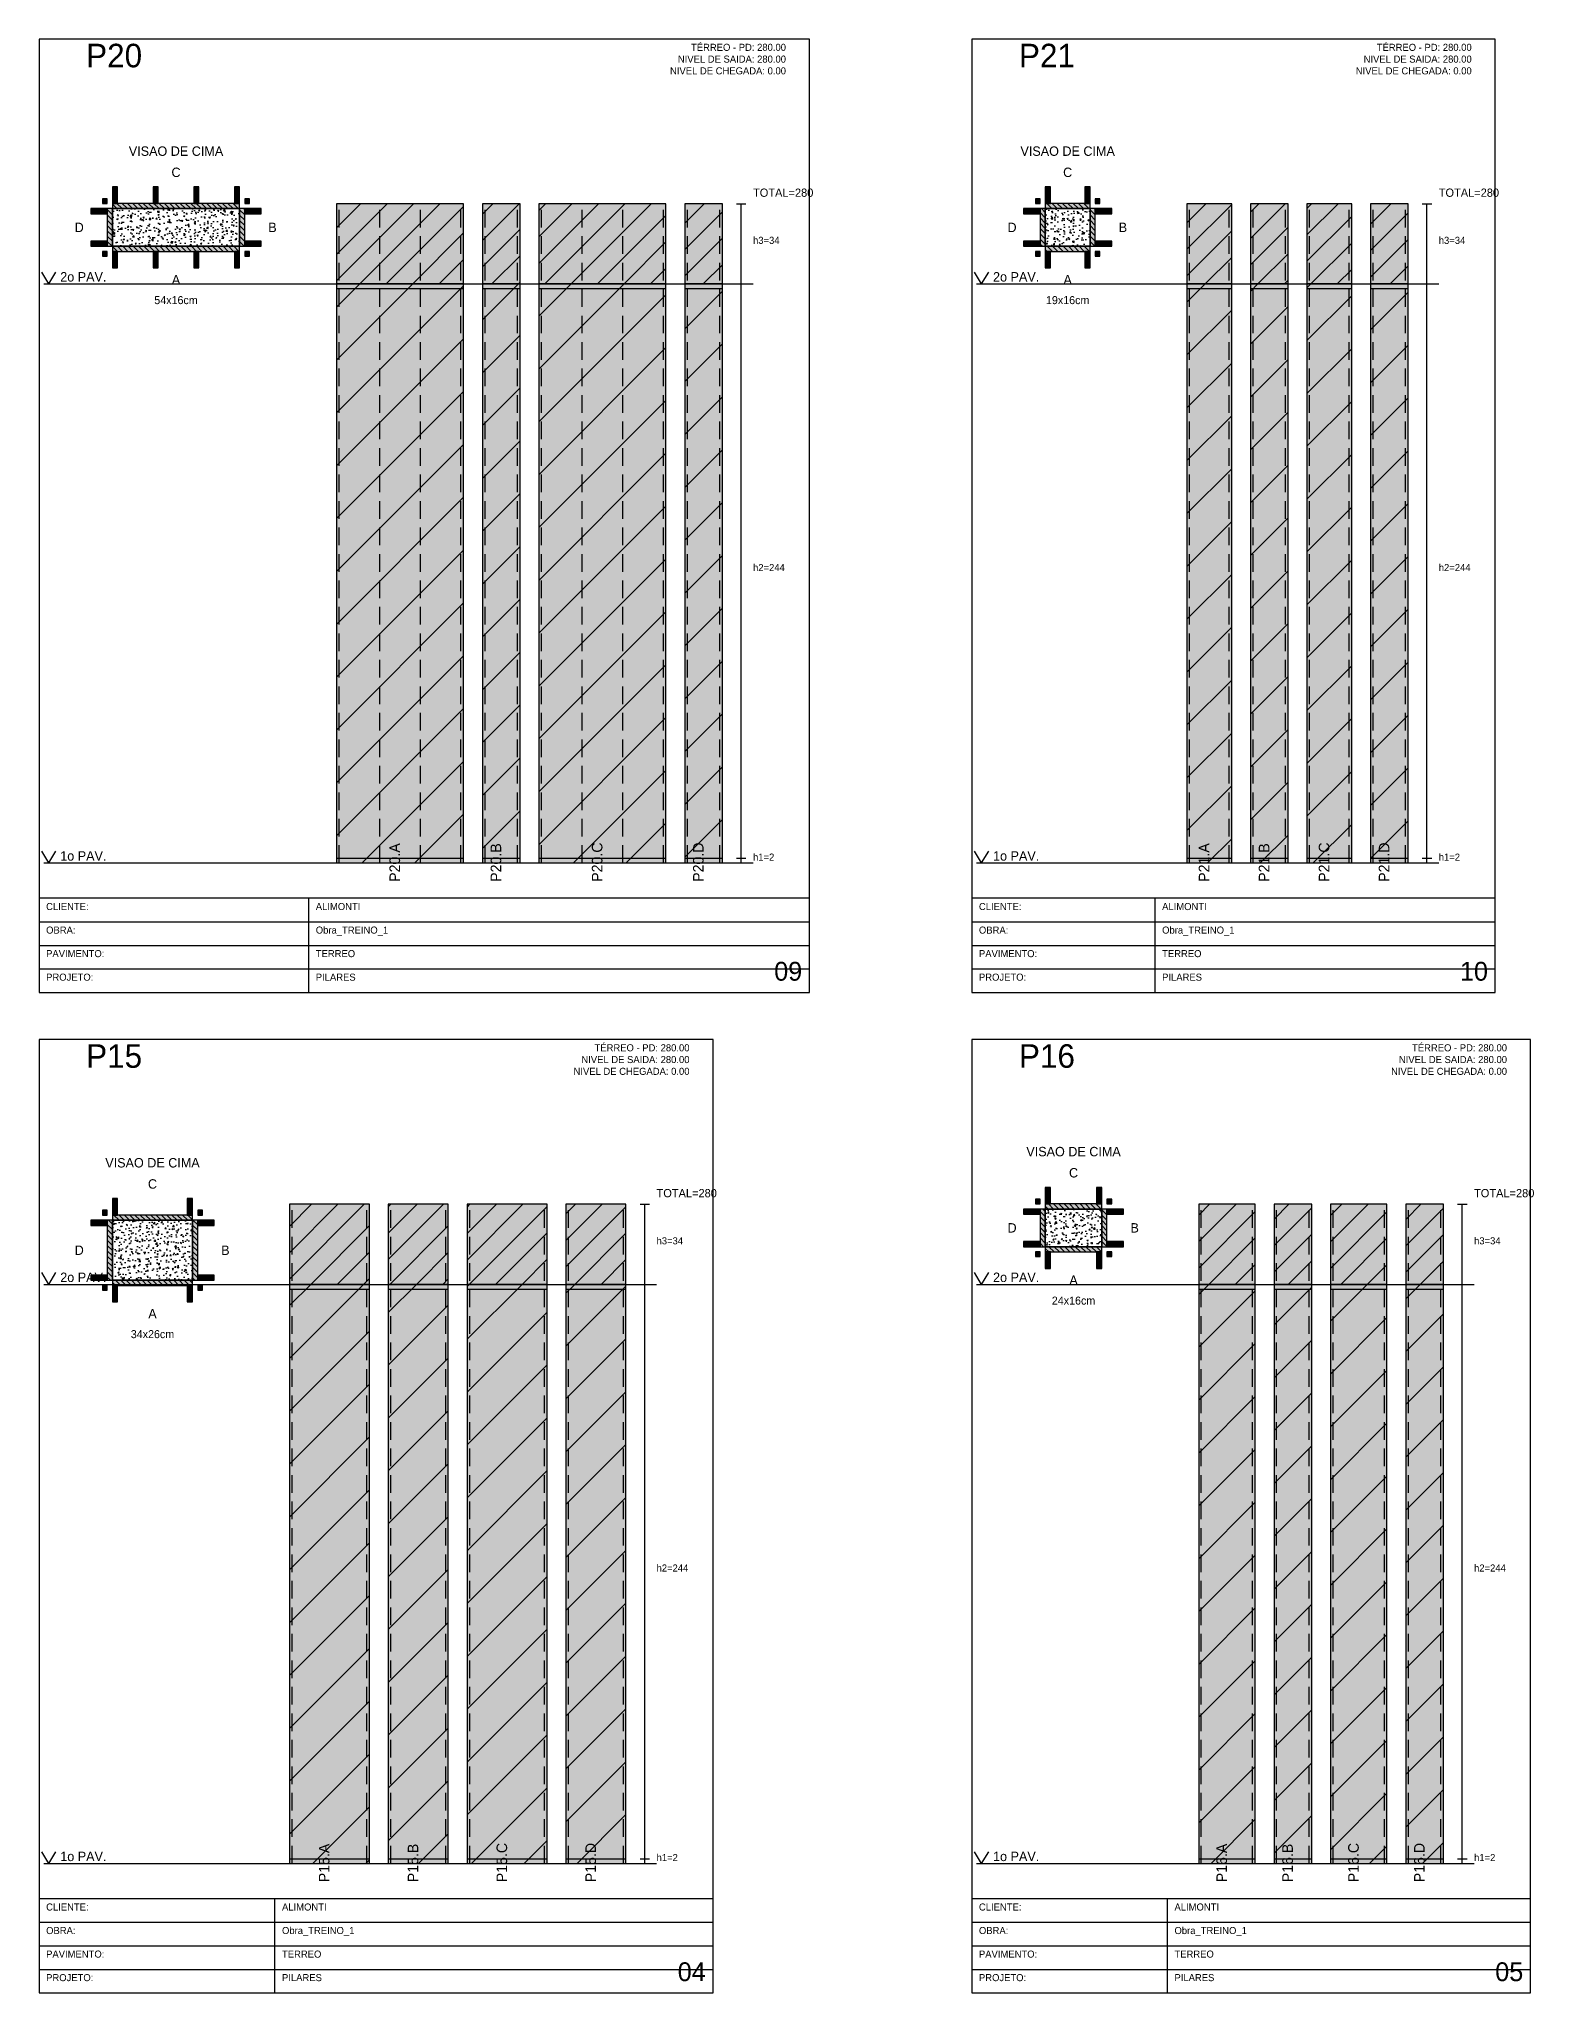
# Model space of a CAD drawing. Header units: metres. Extents: x 0 to 2088, y 0 to 2105.
# Drawn here: x 1263 to 1898, y 0 to 830 of the extents above; entities that cross this region are included whole.
import ezdxf
from ezdxf.enums import TextEntityAlignment as Align

# ---------------------------------------------------------------- set-up
doc = ezdxf.new("R2010")
doc.units = ezdxf.units.M
doc.linetypes.add('HIDDEN', pattern=[0.375, 0.25, -0.125])
for name, color, linetype in [('BORDA_CELULA', 9, 'Continuous'), ('CARIMBO', 9, 'Continuous'), ('CHAPA', 1, 'Continuous'), ('CONCRETO', 4, 'Continuous'), ('COTA', 241, 'Continuous'), ('Hachura', 251, 'Continuous'), ('LABEL_ID', 3, 'Continuous'), ('Nivel', 4, 'Continuous'), ('NOMENCLATURA', 1, 'Continuous'), ('Paineis', 200, 'Continuous'), ('SARR_2.2x7', 40, 'Continuous'), ('Texto Secao', 2, 'Continuous'), ('TEXTO_GERAL', 2, 'Continuous')]:
    doc.layers.add(name, color=color, linetype=linetype)

msp = doc.modelspace()

# ---------------------------------------------------------------- hatches: boundary and pattern name
at = {"layer": 'CHAPA'}
for points in [[(1290.2, 760.2), (1292.2, 760.2), (1292.2, 762.2), (1290.2, 762.2)], [(1350.6, 760.2), (1352.6, 760.2), (1352.6, 762.2), (1350.6, 762.2)], [(1686.6, 760.2), (1688.6, 760.2), (1688.6, 762.2), (1686.6, 762.2)], [(1712, 760.2), (1714, 760.2), (1714, 762.2), (1712, 762.2)], [(1290.2, 737.8), (1292.2, 737.8), (1292.2, 739.8), (1290.2, 739.8)], [(1350.6, 737.8), (1352.6, 737.8), (1352.6, 739.8), (1350.6, 739.8)], [(1686.6, 737.8), (1688.6, 737.8), (1688.6, 739.8), (1686.6, 739.8)], [(1712, 737.8), (1714, 737.8), (1714, 739.8), (1712, 739.8)], [(1290.2, 330.45), (1292.2, 330.45), (1292.2, 332.45), (1290.2, 332.45)], [(1330.6, 330.45), (1332.6, 330.45), (1332.6, 332.45), (1330.6, 332.45)], [(1686.6, 335.2), (1688.6, 335.2), (1688.6, 337.2), (1686.6, 337.2)], [(1717, 335.2), (1719, 335.2), (1719, 337.2), (1717, 337.2)], [(1686.6, 312.8), (1688.6, 312.8), (1688.6, 314.8), (1686.6, 314.8)], [(1717, 312.8), (1719, 312.8), (1719, 314.8), (1717, 314.8)], [(1290.2, 298.55), (1292.2, 298.55), (1292.2, 300.55), (1290.2, 300.55)], [(1330.6, 298.55), (1332.6, 298.55), (1332.6, 300.55), (1330.6, 300.55)]]:
    msp.add_hatch(color=1, dxfattribs=at).paths.add_polyline_path(points)
at = {"layer": 'COTA'}
h = msp.add_hatch(dxfattribs=at)
h.set_pattern_fill('AR-CONC', color=256, scale=0.03)
h.paths.add_polyline_path([(1294.4, 742), (1348.4, 742), (1348.4, 758), (1294.4, 758)])
h = msp.add_hatch(dxfattribs=at)
h.set_pattern_fill('AR-CONC', color=256, scale=0.03)
h.paths.add_polyline_path([(1690.8, 742), (1709.8, 742), (1709.8, 758), (1690.8, 758)])
h = msp.add_hatch(dxfattribs=at)
h.set_pattern_fill('AR-CONC', color=256, scale=0.03)
h.paths.add_polyline_path([(1690.8, 317), (1714.8, 317), (1714.8, 333), (1690.8, 333)])
h = msp.add_hatch(dxfattribs=at)
h.set_pattern_fill('AR-CONC', color=256, scale=0.03)
h.paths.add_polyline_path([(1294.4, 302.75), (1328.4, 302.75), (1328.4, 328.25), (1294.4, 328.25)])
at = {"layer": 'Hachura'}
for points in [[(1389.6, 726), (1443.6, 726), (1443.6, 760), (1389.6, 760)], [(1451.6, 726), (1467.6, 726), (1467.6, 760), (1451.6, 760)], [(1475.6, 726), (1529.6, 726), (1529.6, 760), (1475.6, 760)], [(1537.6, 726), (1553.6, 726), (1553.6, 760), (1537.6, 760)], [(1751, 726), (1770, 726), (1770, 760), (1751, 760)], [(1778, 726), (1794, 726), (1794, 760), (1778, 760)], [(1802, 726), (1821, 726), (1821, 760), (1802, 760)], [(1829, 726), (1845, 726), (1845, 760), (1829, 760)], [(1389.6, 480), (1443.6, 480), (1443.6, 726), (1389.6, 726)], [(1451.6, 480), (1467.6, 480), (1467.6, 726), (1451.6, 726)], [(1475.6, 480), (1529.6, 480), (1529.6, 726), (1475.6, 726)], [(1537.6, 480), (1553.6, 480), (1553.6, 726), (1537.6, 726)], [(1751, 480), (1770, 480), (1770, 726), (1751, 726)], [(1778, 480), (1794, 480), (1794, 726), (1778, 726)], [(1802, 480), (1821, 480), (1821, 726), (1802, 726)], [(1829, 480), (1845, 480), (1845, 726), (1829, 726)], [(1369.6, 301), (1403.6, 301), (1403.6, 335), (1369.6, 335)], [(1411.6, 301), (1437.1, 301), (1437.1, 335), (1411.6, 335)], [(1445.1, 301), (1479.1, 301), (1479.1, 335), (1445.1, 335)], [(1487.1, 301), (1512.6, 301), (1512.6, 335), (1487.1, 335)], [(1756, 301), (1780, 301), (1780, 335), (1756, 335)], [(1788, 301), (1804, 301), (1804, 335), (1788, 335)], [(1812, 301), (1836, 301), (1836, 335), (1812, 335)], [(1844, 301), (1860, 301), (1860, 335), (1844, 335)], [(1369.6, 55), (1403.6, 55), (1403.6, 301), (1369.6, 301)], [(1411.6, 55), (1437.1, 55), (1437.1, 301), (1411.6, 301)], [(1445.1, 55), (1479.1, 55), (1479.1, 301), (1445.1, 301)], [(1487.1, 55), (1512.6, 55), (1512.6, 301), (1487.1, 301)], [(1756, 55), (1780, 55), (1780, 301), (1756, 301)], [(1788, 55), (1804, 55), (1804, 301), (1788, 301)], [(1812, 55), (1836, 55), (1836, 301), (1812, 301)], [(1844, 55), (1860, 55), (1860, 301), (1844, 301)]]:
    msp.add_hatch(color=256, dxfattribs=at).paths.add_polyline_path(points)
h = msp.add_hatch(dxfattribs=at)
h.set_pattern_fill('ANSI31', color=256, scale=2.5)
h.paths.add_polyline_path([(1389.6, 726), (1443.6, 726), (1443.6, 760), (1389.6, 760)])
h = msp.add_hatch(dxfattribs=at)
h.set_pattern_fill('ANSI31', color=256, scale=2.5)
h.paths.add_polyline_path([(1451.6, 726), (1467.6, 726), (1467.6, 760), (1451.6, 760)])
h = msp.add_hatch(dxfattribs=at)
h.set_pattern_fill('ANSI31', color=256, scale=2.5)
h.paths.add_polyline_path([(1475.6, 726), (1529.6, 726), (1529.6, 760), (1475.6, 760)])
h = msp.add_hatch(dxfattribs=at)
h.set_pattern_fill('ANSI31', color=256, scale=2.5)
h.paths.add_polyline_path([(1537.6, 726), (1553.6, 726), (1553.6, 760), (1537.6, 760)])
h = msp.add_hatch(dxfattribs=at)
h.set_pattern_fill('ANSI31', color=256, scale=2.5)
h.paths.add_polyline_path([(1751, 726), (1770, 726), (1770, 760), (1751, 760)])
h = msp.add_hatch(dxfattribs=at)
h.set_pattern_fill('ANSI31', color=256, scale=2.5)
h.paths.add_polyline_path([(1778, 726), (1794, 726), (1794, 760), (1778, 760)])
h = msp.add_hatch(dxfattribs=at)
h.set_pattern_fill('ANSI31', color=256, scale=2.5)
h.paths.add_polyline_path([(1802, 726), (1821, 726), (1821, 760), (1802, 760)])
h = msp.add_hatch(dxfattribs=at)
h.set_pattern_fill('ANSI31', color=256, scale=2.5)
h.paths.add_polyline_path([(1829, 726), (1845, 726), (1845, 760), (1829, 760)])
h = msp.add_hatch(dxfattribs=at)
h.set_pattern_fill('ANSI31', color=256, scale=5)
h.paths.add_polyline_path([(1389.6, 480), (1443.6, 480), (1443.6, 726), (1389.6, 726)])
h = msp.add_hatch(dxfattribs=at)
h.set_pattern_fill('ANSI31', color=256, scale=5)
h.paths.add_polyline_path([(1451.6, 480), (1467.6, 480), (1467.6, 726), (1451.6, 726)])
h = msp.add_hatch(dxfattribs=at)
h.set_pattern_fill('ANSI31', color=256, scale=5)
h.paths.add_polyline_path([(1475.6, 480), (1529.6, 480), (1529.6, 726), (1475.6, 726)])
h = msp.add_hatch(dxfattribs=at)
h.set_pattern_fill('ANSI31', color=256, scale=5)
h.paths.add_polyline_path([(1537.6, 480), (1553.6, 480), (1553.6, 726), (1537.6, 726)])
h = msp.add_hatch(dxfattribs=at)
h.set_pattern_fill('ANSI31', color=256, scale=5)
h.paths.add_polyline_path([(1751, 480), (1770, 480), (1770, 726), (1751, 726)])
h = msp.add_hatch(dxfattribs=at)
h.set_pattern_fill('ANSI31', color=256, scale=5)
h.paths.add_polyline_path([(1778, 480), (1794, 480), (1794, 726), (1778, 726)])
h = msp.add_hatch(dxfattribs=at)
h.set_pattern_fill('ANSI31', color=256, scale=5)
h.paths.add_polyline_path([(1802, 480), (1821, 480), (1821, 726), (1802, 726)])
h = msp.add_hatch(dxfattribs=at)
h.set_pattern_fill('ANSI31', color=256, scale=5)
h.paths.add_polyline_path([(1829, 480), (1845, 480), (1845, 726), (1829, 726)])
h = msp.add_hatch(dxfattribs=at)
h.set_pattern_fill('ANSI31', color=256, scale=2.5)
h.paths.add_polyline_path([(1369.6, 301), (1403.6, 301), (1403.6, 335), (1369.6, 335)])
h = msp.add_hatch(dxfattribs=at)
h.set_pattern_fill('ANSI31', color=256, scale=2.5)
h.paths.add_polyline_path([(1411.6, 301), (1437.1, 301), (1437.1, 335), (1411.6, 335)])
h = msp.add_hatch(dxfattribs=at)
h.set_pattern_fill('ANSI31', color=256, scale=2.5)
h.paths.add_polyline_path([(1445.1, 301), (1479.1, 301), (1479.1, 335), (1445.1, 335)])
h = msp.add_hatch(dxfattribs=at)
h.set_pattern_fill('ANSI31', color=256, scale=2.5)
h.paths.add_polyline_path([(1487.1, 301), (1512.6, 301), (1512.6, 335), (1487.1, 335)])
h = msp.add_hatch(dxfattribs=at)
h.set_pattern_fill('ANSI31', color=256, scale=2.5)
h.paths.add_polyline_path([(1756, 301), (1780, 301), (1780, 335), (1756, 335)])
h = msp.add_hatch(dxfattribs=at)
h.set_pattern_fill('ANSI31', color=256, scale=2.5)
h.paths.add_polyline_path([(1788, 301), (1804, 301), (1804, 335), (1788, 335)])
h = msp.add_hatch(dxfattribs=at)
h.set_pattern_fill('ANSI31', color=256, scale=2.5)
h.paths.add_polyline_path([(1812, 301), (1836, 301), (1836, 335), (1812, 335)])
h = msp.add_hatch(dxfattribs=at)
h.set_pattern_fill('ANSI31', color=256, scale=2.5)
h.paths.add_polyline_path([(1844, 301), (1860, 301), (1860, 335), (1844, 335)])
h = msp.add_hatch(dxfattribs=at)
h.set_pattern_fill('ANSI31', color=256, scale=5)
h.paths.add_polyline_path([(1369.6, 55), (1403.6, 55), (1403.6, 301), (1369.6, 301)])
h = msp.add_hatch(dxfattribs=at)
h.set_pattern_fill('ANSI31', color=256, scale=5)
h.paths.add_polyline_path([(1411.6, 55), (1437.1, 55), (1437.1, 301), (1411.6, 301)])
h = msp.add_hatch(dxfattribs=at)
h.set_pattern_fill('ANSI31', color=256, scale=5)
h.paths.add_polyline_path([(1445.1, 55), (1479.1, 55), (1479.1, 301), (1445.1, 301)])
h = msp.add_hatch(dxfattribs=at)
h.set_pattern_fill('ANSI31', color=256, scale=5)
h.paths.add_polyline_path([(1487.1, 55), (1512.6, 55), (1512.6, 301), (1487.1, 301)])
h = msp.add_hatch(dxfattribs=at)
h.set_pattern_fill('ANSI31', color=256, scale=5)
h.paths.add_polyline_path([(1756, 55), (1780, 55), (1780, 301), (1756, 301)])
h = msp.add_hatch(dxfattribs=at)
h.set_pattern_fill('ANSI31', color=256, scale=5)
h.paths.add_polyline_path([(1788, 55), (1804, 55), (1804, 301), (1788, 301)])
h = msp.add_hatch(dxfattribs=at)
h.set_pattern_fill('ANSI31', color=256, scale=5)
h.paths.add_polyline_path([(1812, 55), (1836, 55), (1836, 301), (1812, 301)])
h = msp.add_hatch(dxfattribs=at)
h.set_pattern_fill('ANSI31', color=256, scale=5)
h.paths.add_polyline_path([(1844, 55), (1860, 55), (1860, 301), (1844, 301)])
at = {"layer": 'Paineis'}
for points in [[(1292.2, 742), (1294.4, 742), (1294.4, 758), (1292.2, 758)], [(1294.4, 758), (1348.4, 758), (1348.4, 760.2), (1294.4, 760.2)], [(1348.4, 742), (1350.6, 742), (1350.6, 758), (1348.4, 758)], [(1688.6, 742), (1690.8, 742), (1690.8, 758), (1688.6, 758)], [(1690.8, 758), (1709.8, 758), (1709.8, 760.2), (1690.8, 760.2)], [(1709.8, 742), (1712, 742), (1712, 758), (1709.8, 758)], [(1294.4, 739.8), (1348.4, 739.8), (1348.4, 742), (1294.4, 742)], [(1690.8, 739.8), (1709.8, 739.8), (1709.8, 742), (1690.8, 742)], [(1688.6, 317), (1690.8, 317), (1690.8, 333), (1688.6, 333)], [(1690.8, 333), (1714.8, 333), (1714.8, 335.2), (1690.8, 335.2)], [(1714.8, 317), (1717, 317), (1717, 333), (1714.8, 333)], [(1292.2, 302.75), (1294.4, 302.75), (1294.4, 328.25), (1292.2, 328.25)], [(1294.4, 328.25), (1328.4, 328.25), (1328.4, 330.45), (1294.4, 330.45)], [(1328.4, 302.75), (1330.6, 302.75), (1330.6, 328.25), (1328.4, 328.25)], [(1690.8, 314.8), (1714.8, 314.8), (1714.8, 317), (1690.8, 317)], [(1294.4, 300.55), (1328.4, 300.55), (1328.4, 302.75), (1294.4, 302.75)]]:
    msp.add_hatch(color=256, dxfattribs=at).paths.add_polyline_path(points)
h = msp.add_hatch(dxfattribs=at)
h.set_pattern_fill('ANSI31', color=256, scale=0.5, angle=270)
h.paths.add_polyline_path([(1292.2, 742), (1294.4, 742), (1294.4, 758), (1292.2, 758)])
h = msp.add_hatch(dxfattribs=at)
h.set_pattern_fill('ANSI31', color=256, scale=0.5, angle=270)
h.paths.add_polyline_path([(1294.4, 758), (1348.4, 758), (1348.4, 760.2), (1294.4, 760.2)])
h = msp.add_hatch(dxfattribs=at)
h.set_pattern_fill('ANSI31', color=256, scale=0.5, angle=270)
h.paths.add_polyline_path([(1348.4, 742), (1350.6, 742), (1350.6, 758), (1348.4, 758)])
h = msp.add_hatch(dxfattribs=at)
h.set_pattern_fill('ANSI31', color=256, scale=0.5, angle=270)
h.paths.add_polyline_path([(1688.6, 742), (1690.8, 742), (1690.8, 758), (1688.6, 758)])
h = msp.add_hatch(dxfattribs=at)
h.set_pattern_fill('ANSI31', color=256, scale=0.5, angle=270)
h.paths.add_polyline_path([(1690.8, 758), (1709.8, 758), (1709.8, 760.2), (1690.8, 760.2)])
h = msp.add_hatch(dxfattribs=at)
h.set_pattern_fill('ANSI31', color=256, scale=0.5, angle=270)
h.paths.add_polyline_path([(1709.8, 742), (1712, 742), (1712, 758), (1709.8, 758)])
h = msp.add_hatch(dxfattribs=at)
h.set_pattern_fill('ANSI31', color=256, scale=0.5, angle=270)
h.paths.add_polyline_path([(1294.4, 739.8), (1348.4, 739.8), (1348.4, 742), (1294.4, 742)])
h = msp.add_hatch(dxfattribs=at)
h.set_pattern_fill('ANSI31', color=256, scale=0.5, angle=270)
h.paths.add_polyline_path([(1690.8, 739.8), (1709.8, 739.8), (1709.8, 742), (1690.8, 742)])
h = msp.add_hatch(dxfattribs=at)
h.set_pattern_fill('ANSI31', color=256, scale=0.5, angle=270)
h.paths.add_polyline_path([(1688.6, 317), (1690.8, 317), (1690.8, 333), (1688.6, 333)])
h = msp.add_hatch(dxfattribs=at)
h.set_pattern_fill('ANSI31', color=256, scale=0.5, angle=270)
h.paths.add_polyline_path([(1690.8, 333), (1714.8, 333), (1714.8, 335.2), (1690.8, 335.2)])
h = msp.add_hatch(dxfattribs=at)
h.set_pattern_fill('ANSI31', color=256, scale=0.5, angle=270)
h.paths.add_polyline_path([(1714.8, 317), (1717, 317), (1717, 333), (1714.8, 333)])
h = msp.add_hatch(dxfattribs=at)
h.set_pattern_fill('ANSI31', color=256, scale=0.5, angle=270)
h.paths.add_polyline_path([(1292.2, 302.75), (1294.4, 302.75), (1294.4, 328.25), (1292.2, 328.25)])
h = msp.add_hatch(dxfattribs=at)
h.set_pattern_fill('ANSI31', color=256, scale=0.5, angle=270)
h.paths.add_polyline_path([(1294.4, 328.25), (1328.4, 328.25), (1328.4, 330.45), (1294.4, 330.45)])
h = msp.add_hatch(dxfattribs=at)
h.set_pattern_fill('ANSI31', color=256, scale=0.5, angle=270)
h.paths.add_polyline_path([(1328.4, 302.75), (1330.6, 302.75), (1330.6, 328.25), (1328.4, 328.25)])
h = msp.add_hatch(dxfattribs=at)
h.set_pattern_fill('ANSI31', color=256, scale=0.5, angle=270)
h.paths.add_polyline_path([(1690.8, 314.8), (1714.8, 314.8), (1714.8, 317), (1690.8, 317)])
h = msp.add_hatch(dxfattribs=at)
h.set_pattern_fill('ANSI31', color=256, scale=0.5, angle=270)
h.paths.add_polyline_path([(1294.4, 300.55), (1328.4, 300.55), (1328.4, 302.75), (1294.4, 302.75)])
at = {"layer": 'SARR_2.2x7'}
for points in [[(1294.4, 760.2), (1296.6, 760.2), (1296.6, 767.2), (1294.4, 767.2)], [(1311.67, 760.2), (1313.87, 760.2), (1313.87, 767.2), (1311.67, 767.2)], [(1328.93, 760.2), (1331.13, 760.2), (1331.13, 767.2), (1328.93, 767.2)], [(1346.2, 760.2), (1348.4, 760.2), (1348.4, 767.2), (1346.2, 767.2)], [(1690.8, 760.2), (1693, 760.2), (1693, 767.2), (1690.8, 767.2)], [(1707.6, 760.2), (1709.8, 760.2), (1709.8, 767.2), (1707.6, 767.2)], [(1285.2, 755.8), (1292.2, 755.8), (1292.2, 758), (1285.2, 758)], [(1350.6, 755.8), (1357.6, 755.8), (1357.6, 758), (1350.6, 758)], [(1681.6, 755.8), (1688.6, 755.8), (1688.6, 758), (1681.6, 758)], [(1712, 755.8), (1719, 755.8), (1719, 758), (1712, 758)], [(1285.2, 742), (1292.2, 742), (1292.2, 744.2), (1285.2, 744.2)], [(1294.4, 732.8), (1296.6, 732.8), (1296.6, 739.8), (1294.4, 739.8)], [(1311.67, 732.8), (1313.87, 732.8), (1313.87, 739.8), (1311.67, 739.8)], [(1328.93, 732.8), (1331.13, 732.8), (1331.13, 739.8), (1328.93, 739.8)], [(1346.2, 732.8), (1348.4, 732.8), (1348.4, 739.8), (1346.2, 739.8)], [(1350.6, 742), (1357.6, 742), (1357.6, 744.2), (1350.6, 744.2)], [(1681.6, 742), (1688.6, 742), (1688.6, 744.2), (1681.6, 744.2)], [(1690.8, 732.8), (1693, 732.8), (1693, 739.8), (1690.8, 739.8)], [(1707.6, 732.8), (1709.8, 732.8), (1709.8, 739.8), (1707.6, 739.8)], [(1712, 742), (1719, 742), (1719, 744.2), (1712, 744.2)], [(1690.8, 335.2), (1693, 335.2), (1693, 342.2), (1690.8, 342.2)], [(1712.6, 335.2), (1714.8, 335.2), (1714.8, 342.2), (1712.6, 342.2)], [(1294.4, 330.45), (1296.6, 330.45), (1296.6, 337.45), (1294.4, 337.45)], [(1326.2, 330.45), (1328.4, 330.45), (1328.4, 337.45), (1326.2, 337.45)], [(1681.6, 330.8), (1688.6, 330.8), (1688.6, 333), (1681.6, 333)], [(1717, 330.8), (1724, 330.8), (1724, 333), (1717, 333)], [(1285.2, 326.05), (1292.2, 326.05), (1292.2, 328.25), (1285.2, 328.25)], [(1330.6, 326.05), (1337.6, 326.05), (1337.6, 328.25), (1330.6, 328.25)], [(1681.6, 317), (1688.6, 317), (1688.6, 319.2), (1681.6, 319.2)], [(1717, 317), (1724, 317), (1724, 319.2), (1717, 319.2)], [(1690.8, 307.8), (1693, 307.8), (1693, 314.8), (1690.8, 314.8)], [(1712.6, 307.8), (1714.8, 307.8), (1714.8, 314.8), (1712.6, 314.8)], [(1285.2, 302.75), (1292.2, 302.75), (1292.2, 304.95), (1285.2, 304.95)], [(1294.4, 293.55), (1296.6, 293.55), (1296.6, 300.55), (1294.4, 300.55)], [(1326.2, 293.55), (1328.4, 293.55), (1328.4, 300.55), (1326.2, 300.55)], [(1330.6, 302.75), (1337.6, 302.75), (1337.6, 304.95), (1330.6, 304.95)]]:
    msp.add_hatch(color=256, dxfattribs=at).paths.add_polyline_path(points)
h = msp.add_hatch(dxfattribs=at)
h.set_pattern_fill('ANSI31', color=256, scale=0.5, angle=270)
h.paths.add_polyline_path([(1294.4, 760.2), (1296.6, 760.2), (1296.6, 767.2), (1294.4, 767.2)])
h = msp.add_hatch(dxfattribs=at)
h.set_pattern_fill('ANSI31', color=256, scale=0.5, angle=270)
h.paths.add_polyline_path([(1311.67, 760.2), (1313.87, 760.2), (1313.87, 767.2), (1311.67, 767.2)])
h = msp.add_hatch(dxfattribs=at)
h.set_pattern_fill('ANSI31', color=256, scale=0.5, angle=270)
h.paths.add_polyline_path([(1328.93, 760.2), (1331.13, 760.2), (1331.13, 767.2), (1328.93, 767.2)])
h = msp.add_hatch(dxfattribs=at)
h.set_pattern_fill('ANSI31', color=256, scale=0.5, angle=270)
h.paths.add_polyline_path([(1346.2, 760.2), (1348.4, 760.2), (1348.4, 767.2), (1346.2, 767.2)])
h = msp.add_hatch(dxfattribs=at)
h.set_pattern_fill('ANSI31', color=256, scale=0.5, angle=270)
h.paths.add_polyline_path([(1690.8, 760.2), (1693, 760.2), (1693, 767.2), (1690.8, 767.2)])
h = msp.add_hatch(dxfattribs=at)
h.set_pattern_fill('ANSI31', color=256, scale=0.5, angle=270)
h.paths.add_polyline_path([(1707.6, 760.2), (1709.8, 760.2), (1709.8, 767.2), (1707.6, 767.2)])
h = msp.add_hatch(dxfattribs=at)
h.set_pattern_fill('ANSI31', color=256, scale=0.5, angle=270)
h.paths.add_polyline_path([(1285.2, 755.8), (1292.2, 755.8), (1292.2, 758), (1285.2, 758)])
h = msp.add_hatch(dxfattribs=at)
h.set_pattern_fill('ANSI31', color=256, scale=0.5, angle=270)
h.paths.add_polyline_path([(1350.6, 755.8), (1357.6, 755.8), (1357.6, 758), (1350.6, 758)])
h = msp.add_hatch(dxfattribs=at)
h.set_pattern_fill('ANSI31', color=256, scale=0.5, angle=270)
h.paths.add_polyline_path([(1681.6, 755.8), (1688.6, 755.8), (1688.6, 758), (1681.6, 758)])
h = msp.add_hatch(dxfattribs=at)
h.set_pattern_fill('ANSI31', color=256, scale=0.5, angle=270)
h.paths.add_polyline_path([(1712, 755.8), (1719, 755.8), (1719, 758), (1712, 758)])
h = msp.add_hatch(dxfattribs=at)
h.set_pattern_fill('ANSI31', color=256, scale=0.5, angle=270)
h.paths.add_polyline_path([(1285.2, 742), (1292.2, 742), (1292.2, 744.2), (1285.2, 744.2)])
h = msp.add_hatch(dxfattribs=at)
h.set_pattern_fill('ANSI31', color=256, scale=0.5, angle=270)
h.paths.add_polyline_path([(1294.4, 732.8), (1296.6, 732.8), (1296.6, 739.8), (1294.4, 739.8)])
h = msp.add_hatch(dxfattribs=at)
h.set_pattern_fill('ANSI31', color=256, scale=0.5, angle=270)
h.paths.add_polyline_path([(1311.67, 732.8), (1313.87, 732.8), (1313.87, 739.8), (1311.67, 739.8)])
h = msp.add_hatch(dxfattribs=at)
h.set_pattern_fill('ANSI31', color=256, scale=0.5, angle=270)
h.paths.add_polyline_path([(1328.93, 732.8), (1331.13, 732.8), (1331.13, 739.8), (1328.93, 739.8)])
h = msp.add_hatch(dxfattribs=at)
h.set_pattern_fill('ANSI31', color=256, scale=0.5, angle=270)
h.paths.add_polyline_path([(1346.2, 732.8), (1348.4, 732.8), (1348.4, 739.8), (1346.2, 739.8)])
h = msp.add_hatch(dxfattribs=at)
h.set_pattern_fill('ANSI31', color=256, scale=0.5, angle=270)
h.paths.add_polyline_path([(1350.6, 742), (1357.6, 742), (1357.6, 744.2), (1350.6, 744.2)])
h = msp.add_hatch(dxfattribs=at)
h.set_pattern_fill('ANSI31', color=256, scale=0.5, angle=270)
h.paths.add_polyline_path([(1681.6, 742), (1688.6, 742), (1688.6, 744.2), (1681.6, 744.2)])
h = msp.add_hatch(dxfattribs=at)
h.set_pattern_fill('ANSI31', color=256, scale=0.5, angle=270)
h.paths.add_polyline_path([(1690.8, 732.8), (1693, 732.8), (1693, 739.8), (1690.8, 739.8)])
h = msp.add_hatch(dxfattribs=at)
h.set_pattern_fill('ANSI31', color=256, scale=0.5, angle=270)
h.paths.add_polyline_path([(1707.6, 732.8), (1709.8, 732.8), (1709.8, 739.8), (1707.6, 739.8)])
h = msp.add_hatch(dxfattribs=at)
h.set_pattern_fill('ANSI31', color=256, scale=0.5, angle=270)
h.paths.add_polyline_path([(1712, 742), (1719, 742), (1719, 744.2), (1712, 744.2)])
h = msp.add_hatch(dxfattribs=at)
h.set_pattern_fill('ANSI31', color=256, scale=0.5, angle=270)
h.paths.add_polyline_path([(1690.8, 335.2), (1693, 335.2), (1693, 342.2), (1690.8, 342.2)])
h = msp.add_hatch(dxfattribs=at)
h.set_pattern_fill('ANSI31', color=256, scale=0.5, angle=270)
h.paths.add_polyline_path([(1712.6, 335.2), (1714.8, 335.2), (1714.8, 342.2), (1712.6, 342.2)])
h = msp.add_hatch(dxfattribs=at)
h.set_pattern_fill('ANSI31', color=256, scale=0.5, angle=270)
h.paths.add_polyline_path([(1294.4, 330.45), (1296.6, 330.45), (1296.6, 337.45), (1294.4, 337.45)])
h = msp.add_hatch(dxfattribs=at)
h.set_pattern_fill('ANSI31', color=256, scale=0.5, angle=270)
h.paths.add_polyline_path([(1326.2, 330.45), (1328.4, 330.45), (1328.4, 337.45), (1326.2, 337.45)])
h = msp.add_hatch(dxfattribs=at)
h.set_pattern_fill('ANSI31', color=256, scale=0.5, angle=270)
h.paths.add_polyline_path([(1681.6, 330.8), (1688.6, 330.8), (1688.6, 333), (1681.6, 333)])
h = msp.add_hatch(dxfattribs=at)
h.set_pattern_fill('ANSI31', color=256, scale=0.5, angle=270)
h.paths.add_polyline_path([(1717, 330.8), (1724, 330.8), (1724, 333), (1717, 333)])
h = msp.add_hatch(dxfattribs=at)
h.set_pattern_fill('ANSI31', color=256, scale=0.5, angle=270)
h.paths.add_polyline_path([(1285.2, 326.05), (1292.2, 326.05), (1292.2, 328.25), (1285.2, 328.25)])
h = msp.add_hatch(dxfattribs=at)
h.set_pattern_fill('ANSI31', color=256, scale=0.5, angle=270)
h.paths.add_polyline_path([(1330.6, 326.05), (1337.6, 326.05), (1337.6, 328.25), (1330.6, 328.25)])
h = msp.add_hatch(dxfattribs=at)
h.set_pattern_fill('ANSI31', color=256, scale=0.5, angle=270)
h.paths.add_polyline_path([(1681.6, 317), (1688.6, 317), (1688.6, 319.2), (1681.6, 319.2)])
h = msp.add_hatch(dxfattribs=at)
h.set_pattern_fill('ANSI31', color=256, scale=0.5, angle=270)
h.paths.add_polyline_path([(1717, 317), (1724, 317), (1724, 319.2), (1717, 319.2)])
h = msp.add_hatch(dxfattribs=at)
h.set_pattern_fill('ANSI31', color=256, scale=0.5, angle=270)
h.paths.add_polyline_path([(1690.8, 307.8), (1693, 307.8), (1693, 314.8), (1690.8, 314.8)])
h = msp.add_hatch(dxfattribs=at)
h.set_pattern_fill('ANSI31', color=256, scale=0.5, angle=270)
h.paths.add_polyline_path([(1712.6, 307.8), (1714.8, 307.8), (1714.8, 314.8), (1712.6, 314.8)])
h = msp.add_hatch(dxfattribs=at)
h.set_pattern_fill('ANSI31', color=256, scale=0.5, angle=270)
h.paths.add_polyline_path([(1285.2, 302.75), (1292.2, 302.75), (1292.2, 304.95), (1285.2, 304.95)])
h = msp.add_hatch(dxfattribs=at)
h.set_pattern_fill('ANSI31', color=256, scale=0.5, angle=270)
h.paths.add_polyline_path([(1294.4, 293.55), (1296.6, 293.55), (1296.6, 300.55), (1294.4, 300.55)])
h = msp.add_hatch(dxfattribs=at)
h.set_pattern_fill('ANSI31', color=256, scale=0.5, angle=270)
h.paths.add_polyline_path([(1326.2, 293.55), (1328.4, 293.55), (1328.4, 300.55), (1326.2, 300.55)])
h = msp.add_hatch(dxfattribs=at)
h.set_pattern_fill('ANSI31', color=256, scale=0.5, angle=270)
h.paths.add_polyline_path([(1330.6, 302.75), (1337.6, 302.75), (1337.6, 304.95), (1330.6, 304.95)])

# ---------------------------------------------------------------- linework, layer by layer
at = {"layer": 'BORDA_CELULA', "color": 9}
for points in [[(1263.2, 425), (1590.6, 425), (1590.6, 830), (1263.2, 830)], [(1659.6, 425), (1882, 425), (1882, 830), (1659.6, 830)], [(1263.2, 0), (1549.6, 0), (1549.6, 405), (1263.2, 405)], [(1659.6, 0), (1897, 0), (1897, 405), (1659.6, 405)]]:
    msp.add_lwpolyline(points, close=True, dxfattribs=at)
at = {"layer": 'CARIMBO', "color": 40}
for p, q in [((1377.79, 425), (1377.79, 465)), ((1737.44, 425), (1737.44, 465)), ((1263.2, 455), (1590.6, 455)), ((1659.6, 455), (1882, 455)), ((1263.2, 445), (1590.6, 445)), ((1659.6, 445), (1882, 445)), ((1263.2, 435), (1590.6, 435)), ((1659.6, 435), (1882, 435)), ((1363.44, 0), (1363.44, 40)), ((1742.69, 0), (1742.69, 40)), ((1263.2, 30), (1549.6, 30)), ((1659.6, 30), (1897, 30)), ((1263.2, 20), (1549.6, 20)), ((1659.6, 20), (1897, 20)), ((1263.2, 10), (1549.6, 10)), ((1659.6, 10), (1897, 10))]:
    msp.add_line(p, q, dxfattribs=at)
for points in [[(1263.2, 425), (1590.6, 425), (1590.6, 465), (1263.2, 465)], [(1659.6, 425), (1882, 425), (1882, 465), (1659.6, 465)], [(1263.2, 0), (1549.6, 0), (1549.6, 40), (1263.2, 40)], [(1659.6, 0), (1897, 0), (1897, 40), (1659.6, 40)]]:
    msp.add_lwpolyline(points, close=True, dxfattribs=at)
at = {"layer": 'CHAPA', "color": 1}
for points in [[(1290.2, 760.2), (1292.2, 760.2), (1292.2, 762.2), (1290.2, 762.2)], [(1350.6, 760.2), (1352.6, 760.2), (1352.6, 762.2), (1350.6, 762.2)], [(1686.6, 760.2), (1688.6, 760.2), (1688.6, 762.2), (1686.6, 762.2)], [(1712, 760.2), (1714, 760.2), (1714, 762.2), (1712, 762.2)], [(1290.2, 737.8), (1292.2, 737.8), (1292.2, 739.8), (1290.2, 739.8)], [(1350.6, 737.8), (1352.6, 737.8), (1352.6, 739.8), (1350.6, 739.8)], [(1686.6, 737.8), (1688.6, 737.8), (1688.6, 739.8), (1686.6, 739.8)], [(1712, 737.8), (1714, 737.8), (1714, 739.8), (1712, 739.8)], [(1290.2, 330.45), (1292.2, 330.45), (1292.2, 332.45), (1290.2, 332.45)], [(1330.6, 330.45), (1332.6, 330.45), (1332.6, 332.45), (1330.6, 332.45)], [(1686.6, 335.2), (1688.6, 335.2), (1688.6, 337.2), (1686.6, 337.2)], [(1717, 335.2), (1719, 335.2), (1719, 337.2), (1717, 337.2)], [(1686.6, 312.8), (1688.6, 312.8), (1688.6, 314.8), (1686.6, 314.8)], [(1717, 312.8), (1719, 312.8), (1719, 314.8), (1717, 314.8)], [(1290.2, 298.55), (1292.2, 298.55), (1292.2, 300.55), (1290.2, 300.55)], [(1330.6, 298.55), (1332.6, 298.55), (1332.6, 300.55), (1330.6, 300.55)]]:
    msp.add_lwpolyline(points, close=True, dxfattribs=at)
at = {"layer": 'CONCRETO', "color": 4}
for points in [[(1294.4, 742), (1348.4, 742), (1348.4, 758), (1294.4, 758)], [(1690.8, 742), (1709.8, 742), (1709.8, 758), (1690.8, 758)], [(1690.8, 317), (1714.8, 317), (1714.8, 333), (1690.8, 333)], [(1294.4, 302.75), (1328.4, 302.75), (1328.4, 328.25), (1294.4, 328.25)]]:
    msp.add_lwpolyline(points, close=True, dxfattribs=at)
at = {"layer": 'COTA', "color": 8}
for p, q in [((1559.6, 760), (1563.6, 760)), ((1561.6, 480), (1561.6, 760)), ((1851, 760), (1855, 760)), ((1853, 480), (1853, 760)), ((1559.6, 726), (1563.6, 726)), ((1559.6, 726), (1563.6, 726)), ((1851, 726), (1855, 726)), ((1851, 726), (1855, 726)), ((1559.6, 482), (1563.6, 482)), ((1559.6, 482), (1563.6, 482)), ((1851, 482), (1855, 482)), ((1851, 482), (1855, 482)), ((1559.6, 480), (1563.6, 480)), ((1851, 480), (1855, 480)), ((1518.6, 335), (1522.6, 335)), ((1520.6, 55), (1520.6, 335)), ((1866, 335), (1870, 335)), ((1868, 55), (1868, 335)), ((1518.6, 301), (1522.6, 301)), ((1518.6, 301), (1522.6, 301)), ((1866, 301), (1870, 301)), ((1866, 301), (1870, 301)), ((1518.6, 57), (1522.6, 57)), ((1518.6, 57), (1522.6, 57)), ((1518.6, 55), (1522.6, 55)), ((1866, 57), (1870, 57)), ((1866, 57), (1870, 57)), ((1866, 55), (1870, 55))]:
    msp.add_line(p, q, dxfattribs=at)
at = {"layer": 'Nivel', "color": 4}
for p, q in [((1264.2, 731), (1267.2, 726)), ((1270.2, 731), (1267.2, 726)), ((1660.6, 731), (1663.6, 726)), ((1666.6, 731), (1663.6, 726)), ((1265.2, 726), (1566.6, 726)), ((1661.6, 726), (1858, 726)), ((1264.2, 485), (1267.2, 480)), ((1270.2, 485), (1267.2, 480)), ((1660.6, 485), (1663.6, 480)), ((1666.6, 485), (1663.6, 480)), ((1265.2, 480), (1566.6, 480)), ((1661.6, 480), (1858, 480)), ((1264.2, 306), (1267.2, 301)), ((1265.2, 301), (1525.6, 301)), ((1270.2, 306), (1267.2, 301)), ((1660.6, 306), (1663.6, 301)), ((1661.6, 301), (1873, 301)), ((1666.6, 306), (1663.6, 301)), ((1264.2, 60), (1267.2, 55)), ((1270.2, 60), (1267.2, 55)), ((1660.6, 60), (1663.6, 55)), ((1666.6, 60), (1663.6, 55)), ((1265.2, 55), (1525.6, 55)), ((1661.6, 55), (1873, 55))]:
    msp.add_line(p, q, dxfattribs=at)
at = {"layer": 'Paineis'}
for p, q in [((1389.6, 724), (1443.6, 724)), ((1451.6, 724), (1467.6, 724)), ((1475.6, 724), (1529.6, 724)), ((1537.6, 724), (1553.6, 724)), ((1751, 724), (1770, 724)), ((1778, 724), (1794, 724)), ((1802, 724), (1821, 724)), ((1829, 724), (1845, 724)), ((1389.6, 482), (1443.6, 482)), ((1451.6, 482), (1467.6, 482)), ((1475.6, 482), (1529.6, 482)), ((1537.6, 482), (1553.6, 482)), ((1751, 482), (1770, 482)), ((1778, 482), (1794, 482)), ((1802, 482), (1821, 482)), ((1829, 482), (1845, 482)), ((1369.6, 299), (1403.6, 299)), ((1411.6, 299), (1437.1, 299)), ((1445.1, 299), (1479.1, 299)), ((1487.1, 299), (1512.6, 299)), ((1756, 299), (1780, 299)), ((1788, 299), (1804, 299)), ((1812, 299), (1836, 299)), ((1844, 299), (1860, 299)), ((1369.6, 57), (1403.6, 57)), ((1411.6, 57), (1437.1, 57)), ((1445.1, 57), (1479.1, 57)), ((1487.1, 57), (1512.6, 57)), ((1756, 57), (1780, 57)), ((1788, 57), (1804, 57)), ((1812, 57), (1836, 57)), ((1844, 57), (1860, 57))]:
    msp.add_line(p, q, dxfattribs=at)
for points in [[(1292.2, 742), (1294.4, 742), (1294.4, 758), (1292.2, 758)], [(1294.4, 758), (1348.4, 758), (1348.4, 760.2), (1294.4, 760.2)], [(1348.4, 742), (1350.6, 742), (1350.6, 758), (1348.4, 758)], [(1389.6, 726), (1443.6, 726), (1443.6, 760), (1389.6, 760)], [(1451.6, 726), (1467.6, 726), (1467.6, 760), (1451.6, 760)], [(1475.6, 726), (1529.6, 726), (1529.6, 760), (1475.6, 760)], [(1537.6, 726), (1553.6, 726), (1553.6, 760), (1537.6, 760)], [(1688.6, 742), (1690.8, 742), (1690.8, 758), (1688.6, 758)], [(1690.8, 758), (1709.8, 758), (1709.8, 760.2), (1690.8, 760.2)], [(1709.8, 742), (1712, 742), (1712, 758), (1709.8, 758)], [(1751, 726), (1770, 726), (1770, 760), (1751, 760)], [(1778, 726), (1794, 726), (1794, 760), (1778, 760)], [(1802, 726), (1821, 726), (1821, 760), (1802, 760)], [(1829, 726), (1845, 726), (1845, 760), (1829, 760)], [(1294.4, 739.8), (1348.4, 739.8), (1348.4, 742), (1294.4, 742)], [(1690.8, 739.8), (1709.8, 739.8), (1709.8, 742), (1690.8, 742)], [(1389.6, 480), (1443.6, 480), (1443.6, 726), (1389.6, 726)], [(1451.6, 480), (1467.6, 480), (1467.6, 726), (1451.6, 726)], [(1475.6, 480), (1529.6, 480), (1529.6, 726), (1475.6, 726)], [(1537.6, 480), (1553.6, 480), (1553.6, 726), (1537.6, 726)], [(1751, 480), (1770, 480), (1770, 726), (1751, 726)], [(1778, 480), (1794, 480), (1794, 726), (1778, 726)], [(1802, 480), (1821, 480), (1821, 726), (1802, 726)], [(1829, 480), (1845, 480), (1845, 726), (1829, 726)], [(1369.6, 301), (1403.6, 301), (1403.6, 335), (1369.6, 335)], [(1411.6, 301), (1437.1, 301), (1437.1, 335), (1411.6, 335)], [(1445.1, 301), (1479.1, 301), (1479.1, 335), (1445.1, 335)], [(1487.1, 301), (1512.6, 301), (1512.6, 335), (1487.1, 335)], [(1688.6, 317), (1690.8, 317), (1690.8, 333), (1688.6, 333)], [(1690.8, 333), (1714.8, 333), (1714.8, 335.2), (1690.8, 335.2)], [(1714.8, 317), (1717, 317), (1717, 333), (1714.8, 333)], [(1756, 301), (1780, 301), (1780, 335), (1756, 335)], [(1788, 301), (1804, 301), (1804, 335), (1788, 335)], [(1812, 301), (1836, 301), (1836, 335), (1812, 335)], [(1844, 301), (1860, 301), (1860, 335), (1844, 335)], [(1292.2, 302.75), (1294.4, 302.75), (1294.4, 328.25), (1292.2, 328.25)], [(1294.4, 328.25), (1328.4, 328.25), (1328.4, 330.45), (1294.4, 330.45)], [(1328.4, 302.75), (1330.6, 302.75), (1330.6, 328.25), (1328.4, 328.25)], [(1690.8, 314.8), (1714.8, 314.8), (1714.8, 317), (1690.8, 317)], [(1294.4, 300.55), (1328.4, 300.55), (1328.4, 302.75), (1294.4, 302.75)], [(1369.6, 55), (1403.6, 55), (1403.6, 301), (1369.6, 301)], [(1411.6, 55), (1437.1, 55), (1437.1, 301), (1411.6, 301)], [(1445.1, 55), (1479.1, 55), (1479.1, 301), (1445.1, 301)], [(1487.1, 55), (1512.6, 55), (1512.6, 301), (1487.1, 301)], [(1756, 55), (1780, 55), (1780, 301), (1756, 301)], [(1788, 55), (1804, 55), (1804, 301), (1788, 301)], [(1812, 55), (1836, 55), (1836, 301), (1812, 301)], [(1844, 55), (1860, 55), (1860, 301), (1844, 301)]]:
    msp.add_lwpolyline(points, close=True, dxfattribs=at)
at = {"layer": 'SARR_2.2x7', "linetype": 'HIDDEN', "ltscale": 30}
for p, q in [((1390.7, 480), (1390.7, 760)), ((1407.97, 480), (1407.97, 760)), ((1425.23, 480), (1425.23, 760)), ((1442.5, 480), (1442.5, 760)), ((1452.7, 480), (1452.7, 760)), ((1466.5, 480), (1466.5, 760)), ((1476.7, 480), (1476.7, 760)), ((1493.97, 480), (1493.97, 760)), ((1511.23, 480), (1511.23, 760)), ((1528.5, 480), (1528.5, 760)), ((1538.7, 480), (1538.7, 760)), ((1552.5, 480), (1552.5, 760)), ((1752.1, 480), (1752.1, 760)), ((1768.9, 480), (1768.9, 760)), ((1779.1, 480), (1779.1, 760)), ((1792.9, 480), (1792.9, 760)), ((1803.1, 480), (1803.1, 760)), ((1819.9, 480), (1819.9, 760)), ((1830.1, 480), (1830.1, 760)), ((1843.9, 480), (1843.9, 760)), ((1370.7, 55), (1370.7, 335)), ((1402.5, 55), (1402.5, 335)), ((1412.7, 55), (1412.7, 335)), ((1436, 55), (1436, 335)), ((1446.2, 55), (1446.2, 335)), ((1478, 55), (1478, 335)), ((1488.2, 55), (1488.2, 335)), ((1511.5, 55), (1511.5, 335)), ((1757.1, 55), (1757.1, 335)), ((1778.9, 55), (1778.9, 335)), ((1789.1, 55), (1789.1, 335)), ((1802.9, 55), (1802.9, 335)), ((1813.1, 55), (1813.1, 335)), ((1834.9, 55), (1834.9, 335)), ((1845.1, 55), (1845.1, 335)), ((1858.9, 55), (1858.9, 335))]:
    msp.add_line(p, q, dxfattribs=at)
at = {"layer": 'SARR_2.2x7'}
for points in [[(1294.4, 760.2), (1296.6, 760.2), (1296.6, 767.2), (1294.4, 767.2)], [(1311.67, 760.2), (1313.87, 760.2), (1313.87, 767.2), (1311.67, 767.2)], [(1328.93, 760.2), (1331.13, 760.2), (1331.13, 767.2), (1328.93, 767.2)], [(1346.2, 760.2), (1348.4, 760.2), (1348.4, 767.2), (1346.2, 767.2)], [(1690.8, 760.2), (1693, 760.2), (1693, 767.2), (1690.8, 767.2)], [(1707.6, 760.2), (1709.8, 760.2), (1709.8, 767.2), (1707.6, 767.2)], [(1285.2, 755.8), (1292.2, 755.8), (1292.2, 758), (1285.2, 758)], [(1350.6, 755.8), (1357.6, 755.8), (1357.6, 758), (1350.6, 758)], [(1681.6, 755.8), (1688.6, 755.8), (1688.6, 758), (1681.6, 758)], [(1712, 755.8), (1719, 755.8), (1719, 758), (1712, 758)], [(1285.2, 742), (1292.2, 742), (1292.2, 744.2), (1285.2, 744.2)], [(1294.4, 732.8), (1296.6, 732.8), (1296.6, 739.8), (1294.4, 739.8)], [(1311.67, 732.8), (1313.87, 732.8), (1313.87, 739.8), (1311.67, 739.8)], [(1328.93, 732.8), (1331.13, 732.8), (1331.13, 739.8), (1328.93, 739.8)], [(1346.2, 732.8), (1348.4, 732.8), (1348.4, 739.8), (1346.2, 739.8)], [(1350.6, 742), (1357.6, 742), (1357.6, 744.2), (1350.6, 744.2)], [(1681.6, 742), (1688.6, 742), (1688.6, 744.2), (1681.6, 744.2)], [(1690.8, 732.8), (1693, 732.8), (1693, 739.8), (1690.8, 739.8)], [(1707.6, 732.8), (1709.8, 732.8), (1709.8, 739.8), (1707.6, 739.8)], [(1712, 742), (1719, 742), (1719, 744.2), (1712, 744.2)], [(1690.8, 335.2), (1693, 335.2), (1693, 342.2), (1690.8, 342.2)], [(1712.6, 335.2), (1714.8, 335.2), (1714.8, 342.2), (1712.6, 342.2)], [(1294.4, 330.45), (1296.6, 330.45), (1296.6, 337.45), (1294.4, 337.45)], [(1326.2, 330.45), (1328.4, 330.45), (1328.4, 337.45), (1326.2, 337.45)], [(1681.6, 330.8), (1688.6, 330.8), (1688.6, 333), (1681.6, 333)], [(1717, 330.8), (1724, 330.8), (1724, 333), (1717, 333)], [(1285.2, 326.05), (1292.2, 326.05), (1292.2, 328.25), (1285.2, 328.25)], [(1330.6, 326.05), (1337.6, 326.05), (1337.6, 328.25), (1330.6, 328.25)], [(1681.6, 317), (1688.6, 317), (1688.6, 319.2), (1681.6, 319.2)], [(1717, 317), (1724, 317), (1724, 319.2), (1717, 319.2)], [(1690.8, 307.8), (1693, 307.8), (1693, 314.8), (1690.8, 314.8)], [(1712.6, 307.8), (1714.8, 307.8), (1714.8, 314.8), (1712.6, 314.8)], [(1285.2, 302.75), (1292.2, 302.75), (1292.2, 304.95), (1285.2, 304.95)], [(1294.4, 293.55), (1296.6, 293.55), (1296.6, 300.55), (1294.4, 300.55)], [(1326.2, 293.55), (1328.4, 293.55), (1328.4, 300.55), (1326.2, 300.55)], [(1330.6, 302.75), (1337.6, 302.75), (1337.6, 304.95), (1330.6, 304.95)]]:
    msp.add_lwpolyline(points, close=True, dxfattribs=at)

# ---------------------------------------------------------------- texts
at = {"layer": 'CARIMBO', "color": 9}
for s, p in [('CLIENTE:', (1266.2, 460)), ('CLIENTE:', (1662.6, 460)), ('OBRA:', (1266.2, 450)), ('OBRA:', (1662.6, 450)), ('PAVIMENTO:', (1266.2, 440)), ('PAVIMENTO:', (1662.6, 440)), ('PROJETO:', (1266.2, 430)), ('PROJETO:', (1662.6, 430)), ('CLIENTE:', (1266.2, 35)), ('CLIENTE:', (1662.6, 35)), ('OBRA:', (1266.2, 25)), ('OBRA:', (1662.6, 25)), ('PAVIMENTO:', (1266.2, 15)), ('PAVIMENTO:', (1662.6, 15)), ('PROJETO:', (1266.2, 5)), ('PROJETO:', (1662.6, 5))]:
    msp.add_text(s, height=3, dxfattribs=at).set_placement(p)
at = {"layer": 'COTA', "color": 8}
for s, height, p in [('TOTAL=280', 3.5, (1566.6, 763)), ('TOTAL=280', 3.5, (1858, 763)), ('h3=34', 3, (1566.6, 743)), ('h3=34', 3, (1858, 743)), ('h2=244', 3, (1566.6, 604)), ('h2=244', 3, (1858, 604)), ('h1=2', 3, (1566.6, 481)), ('h1=2', 3, (1858, 481)), ('TOTAL=280', 3.5, (1525.6, 338)), ('TOTAL=280', 3.5, (1873, 338)), ('h3=34', 3, (1525.6, 318)), ('h3=34', 3, (1873, 318)), ('h2=244', 3, (1525.6, 179)), ('h2=244', 3, (1873, 179)), ('h1=2', 3, (1525.6, 56)), ('h1=2', 3, (1873, 56))]:
    msp.add_text(s, height=height, dxfattribs=at).set_placement(p)
at = {"layer": 'Cota Secao (2x)', "color": 4}
for s, p in [('54x16cm', (1321.4, 720.8)), ('19x16cm', (1700.3, 720.8)), ('24x16cm', (1702.8, 295.8)), ('34x26cm', (1311.4, 281.55))]:
    msp.add_text(s, height=3.4, dxfattribs=at).set_placement(p, align=Align.TOP_CENTER)
at = {"layer": 'LABEL_ID', "color": 3}
for s, p in [('09', (1575.6, 430)), ('10', (1867, 430)), ('04', (1534.6, 5)), ('05', (1882, 5))]:
    msp.add_text(s, height=8, dxfattribs=at).set_placement(p)
at = {"layer": 'Nivel', "color": 4}
for s, p in [('2o PAV.', (1272.2, 727)), ('2o PAV.', (1668.6, 727)), ('1o PAV.', (1272.2, 481)), ('1o PAV.', (1668.6, 481)), ('2o PAV.', (1272.2, 302)), ('2o PAV.', (1668.6, 302)), ('1o PAV.', (1272.2, 56)), ('1o PAV.', (1668.6, 56))]:
    msp.add_text(s, height=4, dxfattribs=at).set_placement(p)
at = {"layer": 'NOMENCLATURA', "color": 1}
for s, p in [('P20', (1283.2, 818)), ('P21', (1679.6, 818)), ('P15', (1283.2, 393)), ('P16', (1679.6, 393))]:
    msp.add_text(s, height=10, dxfattribs=at).set_placement(p)
at = {"layer": 'Texto Secao', "color": 2}
for s, p in [('VISAO DE CIMA', (1321.4, 779.2)), ('VISAO DE CIMA', (1700.3, 779.2)), ('C', (1321.4, 770.2)), ('C', (1700.3, 770.2)), ('VISAO DE CIMA', (1702.8, 354.2)), ('VISAO DE CIMA', (1311.4, 349.45)), ('C', (1702.8, 345.2)), ('C', (1311.4, 340.45))]:
    msp.add_text(s, height=4, dxfattribs=at).set_placement(p, align=Align.BOTTOM_CENTER)
for p in [(1282.2, 750), (1678.6, 750), (1678.6, 325), (1282.2, 315.5)]:
    msp.add_text('D', height=4, dxfattribs=at).set_placement(p, align=Align.MIDDLE_RIGHT)
for p in [(1360.6, 750), (1722, 750), (1727, 325), (1340.6, 315.5)]:
    msp.add_text('B', height=4, dxfattribs=at).set_placement(p, align=Align.MIDDLE_LEFT)
for p in [(1321.4, 729.8), (1700.3, 729.8), (1702.8, 304.8), (1311.4, 290.55)]:
    msp.add_text('A', height=4, dxfattribs=at).set_placement(p, align=Align.TOP_CENTER)
for s, p in [('P20.A', (1416.6, 472)), ('P20.B', (1459.6, 472)), ('P20.C', (1502.6, 472)), ('P20.D', (1545.6, 472)), ('P21.A', (1760.5, 472)), ('P21.B', (1786, 472)), ('P21.C', (1811.5, 472)), ('P21.D', (1837, 472)), ('P15.A', (1386.6, 47)), ('P15.B', (1424.35, 47)), ('P15.C', (1462.1, 47)), ('P15.D', (1499.85, 47)), ('P16.A', (1768, 47)), ('P16.B', (1796, 47)), ('P16.C', (1824, 47)), ('P16.D', (1852, 47))]:
    msp.add_text(s, height=4.5, rotation=90, dxfattribs=at).set_placement(p)
at = {"layer": 'TEXTO_GERAL', "color": 2}
for s, p in [('NIVEL DE SAIDA: 280.00', (1580.6, 820)), ('TÉRREO - PD: 280.00', (1580.6, 825)), ('NIVEL DE SAIDA: 280.00', (1872, 820)), ('TÉRREO - PD: 280.00', (1872, 825)), ('NIVEL DE CHEGADA: 0.00', (1580.6, 815)), ('NIVEL DE CHEGADA: 0.00', (1872, 815)), ('TÉRREO - PD: 280.00', (1539.6, 400)), ('TÉRREO - PD: 280.00', (1887, 400)), ('NIVEL DE CHEGADA: 0.00', (1539.6, 390)), ('NIVEL DE SAIDA: 280.00', (1539.6, 395)), ('NIVEL DE CHEGADA: 0.00', (1887, 390)), ('NIVEL DE SAIDA: 280.00', (1887, 395))]:
    msp.add_text(s, height=3, dxfattribs=at).set_placement(p, align=Align.RIGHT)
for s, p in [('ALIMONTI', (1380.79, 460)), ('ALIMONTI', (1740.44, 460)), ('Obra_TREINO_1', (1380.79, 450)), ('Obra_TREINO_1', (1740.44, 450)), ('TERREO', (1380.79, 440)), ('TERREO', (1740.44, 440)), ('PILARES', (1380.79, 430)), ('PILARES', (1740.44, 430)), ('ALIMONTI', (1366.44, 35)), ('ALIMONTI', (1745.69, 35)), ('Obra_TREINO_1', (1366.44, 25)), ('Obra_TREINO_1', (1745.69, 25)), ('TERREO', (1366.44, 15)), ('TERREO', (1745.69, 15)), ('PILARES', (1366.44, 5)), ('PILARES', (1745.69, 5))]:
    msp.add_text(s, height=3, dxfattribs=at).set_placement(p)

doc.saveas('drawing.dxf')
